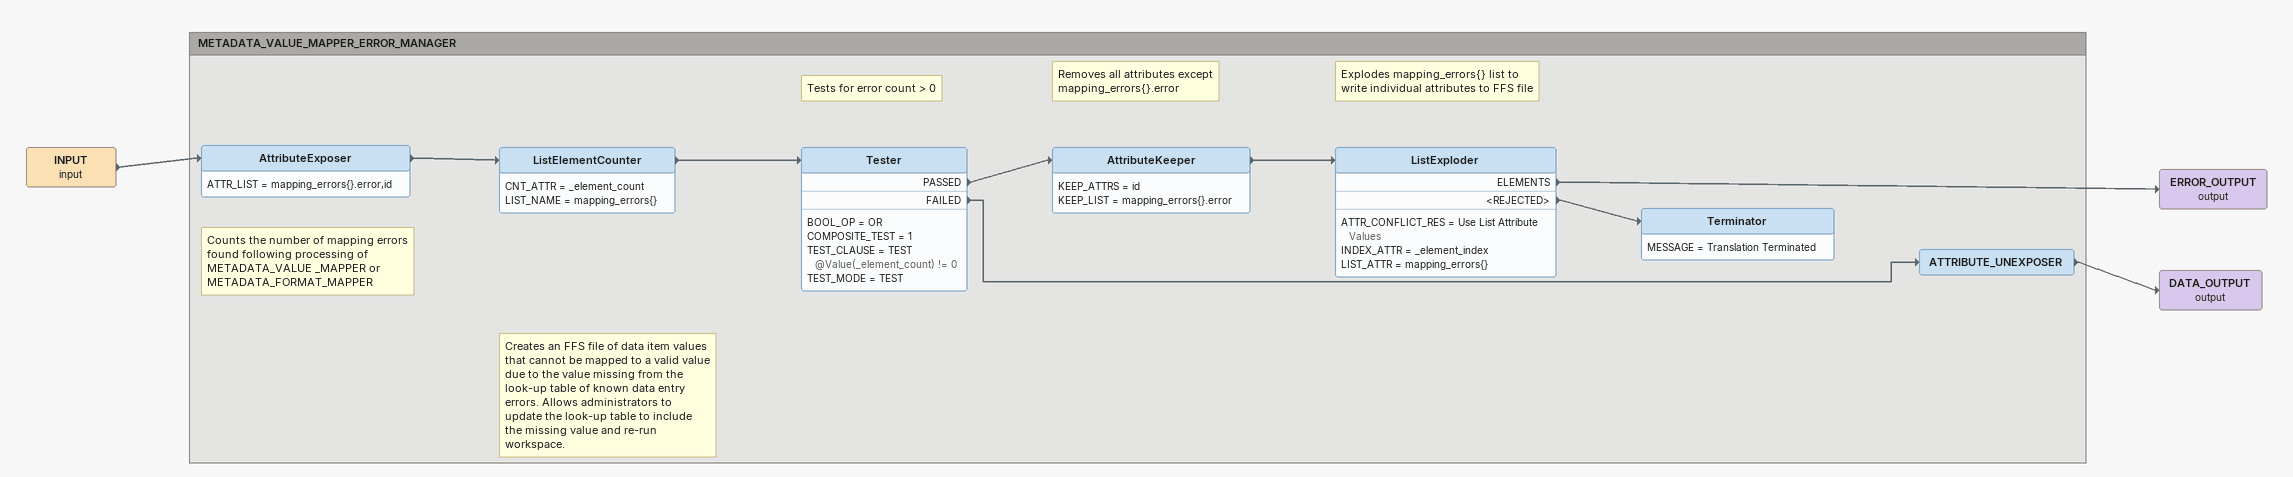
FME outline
INPUT (input)
    -> AttributeExposer
ERROR_OUTPUT (output)
DATA_OUTPUT (output)

Bookmark: METADATA_VALUE_MAPPER_ERROR_MANAGER
AttributeExposer
    ATTR_LIST = mapping_errors{}.error,id
    -> ListElementCounter
Note: Counts the number of mapping errors found following processing of METADATA_VALUE _MAPPER or METADATA_FORMAT_MAPPER
Note: Creates an FFS file of data item values that cannot be mapped to a valid value due to the value missing from the look-up table of known data entry errors. Allows administrators to update the look-up table to include the missing value and re-run workspace.
ListElementCounter
    CNT_ATTR = _element_count
    LIST_NAME = mapping_errors{}
    -> Tester
Note: Tests for error count > 0
Tester
    BOOL_OP = OR
    COMPOSITE_TEST = 1
    TEST_CLAUSE = TEST @Value(_element_count) != 0
    TEST_MODE = TEST
    PASSED -> AttributeKeeper
    FAILED -> ATTRIBUTE_UNEXPOSER
Note: Removes all attributes except mapping_errors{}.error
AttributeKeeper
    KEEP_ATTRS = id
    KEEP_LIST = mapping_errors{}.error
    -> ListExploder
Note: Explodes mapping_errors{} list to write individual attributes to FFS file
ListExploder
    ATTR_CONFLICT_RES = Use List Attribute Values
    INDEX_ATTR = _element_index
    LIST_ATTR = mapping_errors{}
    ELEMENTS -> ERROR_OUTPUT (output)
    <REJECTED> -> Terminator
Terminator
    MESSAGE = Translation Terminated
ATTRIBUTE_UNEXPOSER
    -> DATA_OUTPUT (output)
